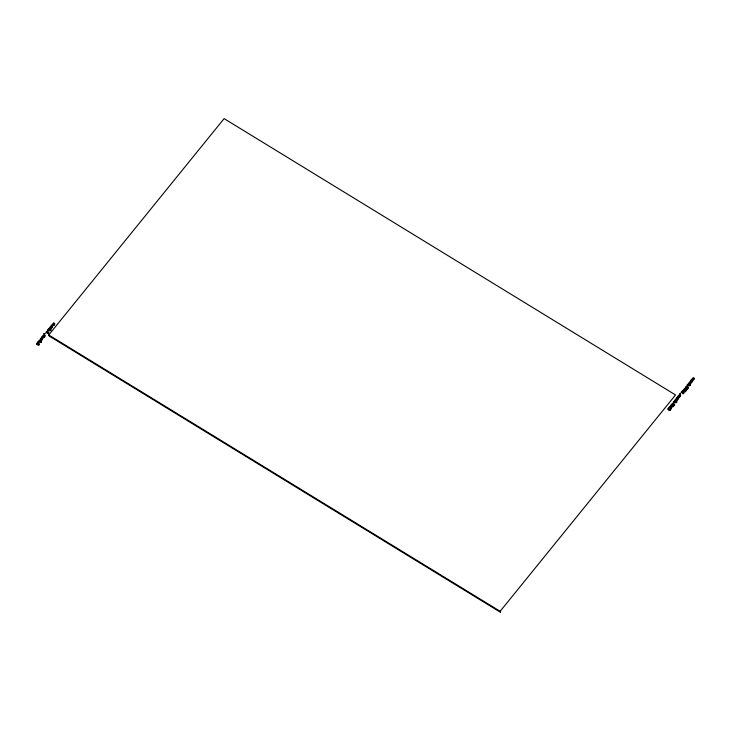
<?xml version="1.0" encoding="UTF-8"?>
<svg xmlns="http://www.w3.org/2000/svg" width="731" height="731" viewBox="0 0 731 731"><rect width="100%" height="100%" fill="white"/><g stroke="black" fill="none" stroke-linecap="round" stroke-linejoin="round"><path stroke-width="1.1" d="M691.142 380.221L692.147 381.947C690.685 383.181 690.859 384.479 688.867 382.953C688.995 381.271 692.403 384.305 690.265 382.002C688.867 381.628 690.932 381.015 691.581 382.149C687.816 378.813 696.223 380.604 691.873 379.243C692.038 377.625 695.556 380.577 693.152 378.229C692.029 377.973 693.929 377.141 694.45 378.676L692.568 381.079L691.051 380.266M48.73 334.972L224.106 118.614L675.526 394.95L500.141 611.308L500.653 612.386L49.242 336.05L48.73 334.972L500.141 611.308M670.354 410.246C668.573 411.818 665.347 405.924 670.364 410.21M677.335 397.262L678.752 398.121L680.643 395.709C679.647 393.89 677.893 395.288 680.095 395.727C680.534 397.81 678.121 394.228 678.103 396.312C682.361 397.627 673.982 395.864 677.765 399.19C676.787 397.902 674.877 398.834 676.943 399.345C677.856 401.465 675.206 398.093 675.051 399.994C677.07 401.465 676.869 400.25 678.331 398.98L677.235 397.298M41.758 340.207C40.077 341.24 38.99 337.594 41.676 339.851C38.323 336.141 44.591 340.454 41.74 337.749C40.58 337.512 43.147 335.237 43.906 337.092C45.011 335.84 41.292 336.324 43.385 335.237C46.592 338.005 41.676 332.358 45.276 335.438L45.203 335.949C44.646 339.641 39.62 335.118 43.038 338.197L41.749 340.189M684.033 391.642L685.23 391.834L686.062 390.975L684.545 391.597L684.737 390.263L683.586 389.879L682.635 390.994L684.088 390.153L684.033 391.642M685.468 389.87L686.665 390.062L687.496 389.166L685.98 389.824L686.171 388.49L685.02 388.106L684.07 389.221L685.532 388.38L685.468 389.87M672.081 405.641L671.606 406.5L670.784 405.897L671.241 405.157L672.081 405.641M51.426 327.607C46.811 326.912 51.271 330.549 52.468 326.985L52.541 326.474C49.196 323.431 54.176 327.844 54.706 324.226L54.779 323.714C52.34 321.786 53.738 323.44 54.14 324.436C52.203 323.12 52.029 324.08 53.637 325.204C51.892 323.87 49.763 325.907 52.166 327.022C50.722 326.382 48.995 326.492 51.426 327.607M39.227 343.963L39.154 344.84L38.176 345.224L36.55 344.109L36.687 343.36L37.838 343.013L39.227 343.963M41.384 341.304L41.311 342.181L40.333 342.565L38.706 341.45L38.844 340.701L39.995 340.354L41.384 341.304M48.73 332.249L48.657 333.126L47.679 333.5L46.053 332.395L46.19 331.636L47.341 331.289L48.73 332.249M50.887 329.59L50.804 330.467L49.836 330.841L48.209 329.736L48.347 328.977L49.498 328.63L50.887 329.59M674.594 404.243L674.512 405.12L673.543 405.504L671.917 404.389L672.054 403.631L673.205 403.293L674.594 404.243M676.751 401.584L676.668 402.461L675.7 402.845L674.064 401.73L674.21 400.972L675.362 400.634L676.751 401.584M688.401 387.202L688.328 388.079L687.35 388.463L685.724 387.348L685.861 386.598L687.012 386.251L688.401 387.202M690.557 384.543L690.484 385.42L689.507 385.804L687.88 384.689L688.017 383.939L689.169 383.592L690.557 384.543M670.692 405.303L671.095 406.756L672.557 406.929C675.919 405.23 670.756 407.532 672.337 406.189L672.118 405.084L670.692 405.303M670.391 406.646L669.185 407.743L671.533 407.615L671.131 409.013L670.336 408.958L671.286 408.629L671.14 407.834L668.627 407.925L669.751 406.537L670.391 406.646M682.772 391.377L681.557 392.474L683.914 392.346L683.512 393.744L682.708 393.698L683.668 393.36L683.512 392.565L681 392.657L682.124 391.277L682.772 391.377M45.03 333.647L44.024 333.546L45.03 333.647M680.387 393.918C680.259 394.639 679.2 393.333 679.784 393.616L680.387 393.918M37.921 341.825L38.314 342.071L37.921 341.825M47.414 330.11L47.817 330.357L47.414 330.11M673.278 402.105L673.68 402.352L673.278 402.105M687.094 385.063L687.487 385.31L687.094 385.063M49.032 328.84L48.575 329.708L50.704 330.412L49.032 328.84M46.875 331.499L46.418 332.367L48.548 333.071L46.875 331.499M39.529 340.564L39.072 341.423L41.21 342.135L39.529 340.564M37.372 343.223L36.915 344.082L39.054 344.794L37.372 343.223M688.703 383.802L688.246 384.661L690.384 385.374L688.703 383.802M686.546 386.461L686.089 387.32L688.227 388.033L686.546 386.461M674.887 400.835L674.43 401.703L676.568 402.406L674.887 400.835M672.73 403.494L672.273 404.362L674.411 405.065L672.73 403.494"/></g></svg>
